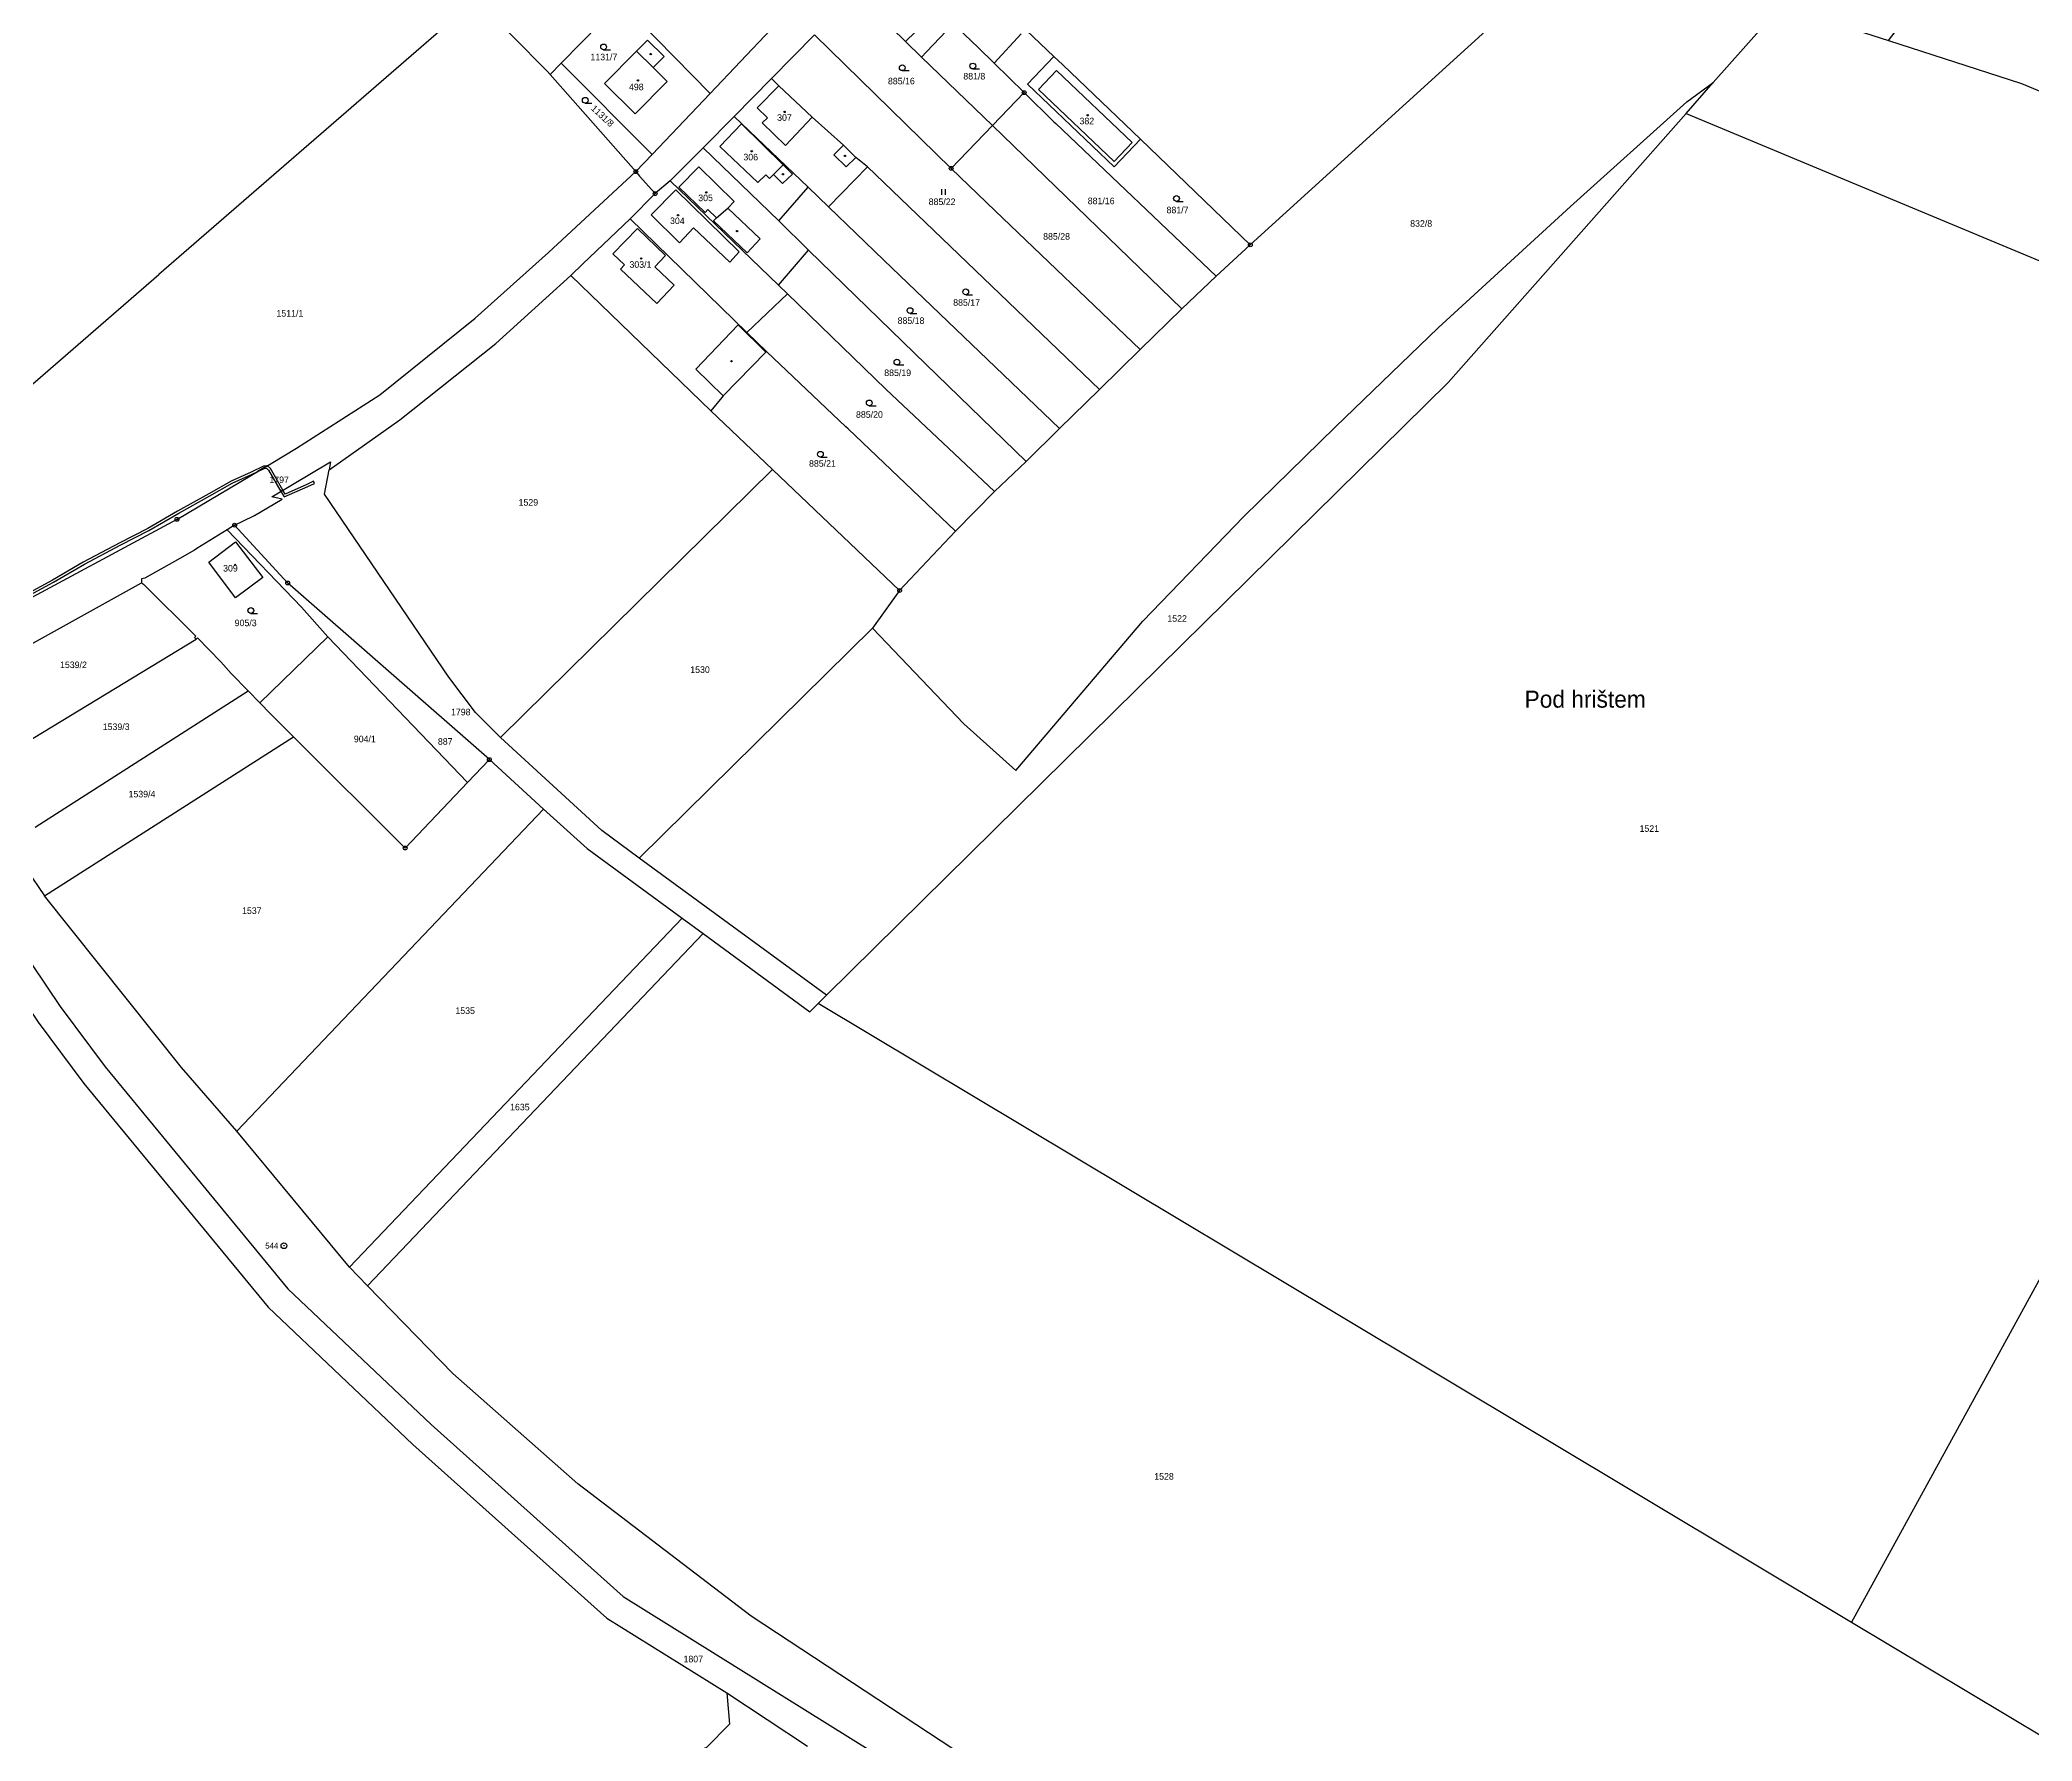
# Model space of a CAD drawing. Extents: x -820725 to -814908, y -1038210 to -1035296.
# Drawn here: x -818359 to -817843, y -1037547 to -1037106 of the extents above; entities that cross this region are included whole.
import ezdxf
from ezdxf.enums import TextEntityAlignment as Align

# ---------------------------------------------------------------- set-up
doc = ezdxf.new("R2010")
doc.units = 0
doc.header["$MEASUREMENT"] = 0
doc.linetypes.add('0_051C', pattern=[0])
for name, color, linetype in [('1009', 1, 'CONTINUOUS'), ('101', 1, 'CONTINUOUS'), ('1016', 1, 'CONTINUOUS'), ('105', 1, 'CONTINUOUS'), ('18', 1, 'CONTINUOUS'), ('21800', 1, 'CONTINUOUS'), ('21900', 1, 'CONTINUOUS'), ('23700', 1, 'CONTINUOUS'), ('304', 1, 'CONTINUOUS'), ('306', 1, 'CONTINUOUS'), ('402', 1, 'CONTINUOUS'), ('404', 1, 'CONTINUOUS')]:
    doc.layers.add(name, color=color, linetype=linetype)

# ---------------------------------------------------------------- blocks, each defined once
blk = doc.blocks.new('4_02$0')
at = {"layer": '404', "color": 255, "linetype": 'Continuous'}
blk.add_circle((-0.01, 0), 0.175, dxfattribs=at)
blk = doc.blocks.new('3_04$3')
at = {"layer": '304', "color": 255, "linetype": 'Continuous'}
blk.add_line((0.01, 0), (1.76, 0), dxfattribs=at)
blk.add_circle((0.01, 0.75), 0.75, dxfattribs=at)
blk = doc.blocks.new('3_06$2')
at = {"layer": '306', "color": 255, "linetype": 'Continuous'}
for p, q in [((-0.51, 0), (-0.51, 1.5)), ((0.49, 0), (0.49, 1.5))]:
    blk.add_line(p, q, dxfattribs=at)
blk = doc.blocks.new('1_01$12')
at = {"layer": '101', "color": 3, "linetype": 'Continuous'}
for radius in [0.75, 0.03]:
    blk.add_circle((0, 0), radius, dxfattribs=at)
blk = doc.blocks.new('1_05$13')
at = {"layer": '105', "color": 3, "linetype": 'Continuous'}
for radius in [0.5, 0.0303]:
    blk.add_circle((0, 0), radius, dxfattribs=at)

msp = doc.modelspace()

# ---------------------------------------------------------------- linework, layer by layer
at = {"layer": '21800', "color": 255, "linetype": 'Continuous'}
for p, q in [((-818132.28, -1037104.06), (-818134.85, -1037106.58)), ((-818200.21, -1037113.32), (-818204.57, -1037109.03)), ((-818167.72, -1037118.02), (-818173.33, -1037123.72)), ((-818095.74, -1037114.04), (-818100.4, -1037118.98)), ((-818095.74, -1037114.04), (-818076.14, -1037132.74)), ((-818080.82, -1037137.65), (-818100.4, -1037118.98)), ((-818177.37, -1037127.9), (-818183, -1037133.72)), ((-818166.6, -1037138.51), (-818177.37, -1037127.9)), ((-818170.67, -1037126.29), (-818173.33, -1037123.72)), ((-818171.98, -1037127.62), (-818170.67, -1037126.29)), ((-818165.97, -1037133.51), (-818171.98, -1037127.62)), ((-818159.06, -1037126.19), (-818165.97, -1037133.51)), ((-818150.96, -1037133.42), (-818153.47, -1037135.91)), ((-818076.14, -1037132.74), (-818080.82, -1037137.65)), ((-818183, -1037133.72), (-818173.11, -1037143.04)), ((-818169.06, -1037141.01), (-818166.6, -1037138.51)), ((-818164.19, -1037140.88), (-818166.6, -1037138.51)), ((-818153.47, -1037135.91), (-818150.24, -1037139.04)), ((-818150.24, -1037139.04), (-818147.77, -1037136.64)), ((-818193.6, -1037144.32), (-818188.43, -1037139.05)), ((-818188.43, -1037139.05), (-818179.22, -1037147.99)), ((-818171.07, -1037141.05), (-818173.11, -1037143.04)), ((-818170.11, -1037142.03), (-818171.07, -1037141.05)), ((-818169.06, -1037141.01), (-818170.11, -1037142.03)), ((-818166.78, -1037143.36), (-818169.06, -1037141.01)), ((-818164.19, -1037140.88), (-818166.78, -1037143.36)), ((-818194.33, -1037144.99), (-818200.76, -1037151.49)), ((-818177.98, -1037161.06), (-818194.33, -1037144.99)), ((-818186.81, -1037150.85), (-818193.6, -1037144.32)), ((-818179.22, -1037147.99), (-818180.86, -1037149.7)), ((-818200.76, -1037151.49), (-818193.42, -1037158.7)), ((-818186.1, -1037150.1), (-818186.81, -1037150.85)), ((-818183.84, -1037152.26), (-818186.1, -1037150.1)), ((-818184.58, -1037153.03), (-818183.84, -1037152.26)), ((-818175.93, -1037161.31), (-818184.58, -1037153.03)), ((-818183.84, -1037152.26), (-818180.86, -1037149.7)), ((-818180.86, -1037149.7), (-818172.55, -1037157.68)), ((-818204.28, -1037155.01), (-818210.67, -1037161.56)), ((-818197.04, -1037162), (-818204.28, -1037155.01)), ((-818193.42, -1037158.7), (-818189.8, -1037154.86)), ((-818189.8, -1037154.86), (-818180.37, -1037163.76)), ((-818172.55, -1037157.68), (-818175.93, -1037161.31)), ((-818210.67, -1037161.56), (-818207.66, -1037164.43)), ((-818207.66, -1037164.43), (-818208.67, -1037165.49)), ((-818199.81, -1037164.92), (-818197.04, -1037162)), ((-818180.37, -1037163.76), (-818177.98, -1037161.06)), ((-818208.67, -1037165.49), (-818199.29, -1037174.46)), ((-818194.78, -1037169.69), (-818199.81, -1037164.92)), ((-818199.29, -1037174.46), (-818194.78, -1037169.69)), ((-818178.26, -1037179.99), (-818189.22, -1037191.45)), ((-818171.04, -1037187.03), (-818178.26, -1037179.99)), ((-818189.22, -1037191.45), (-818182.13, -1037198.37))]:
    msp.add_line(p, q, dxfattribs=at)
at = {"layer": '21900', "color": 3, "linetype": 'Continuous'}
for p, q in [((-817880.24, -1037106.31), (-817816.91, -1037023.21)), ((-818246.05, -1037095.56), (-818328.31, -1037166.92)), ((-818246.05, -1037095.56), (-818227.59, -1037114.34)), ((-818224.1, -1037112.16), (-818208.6, -1037096.46)), ((-818185.44, -1037119.99), (-818208.6, -1037096.46)), ((-818160.36, -1037093.5), (-818185.44, -1037119.99)), ((-818145.84, -1037095.88), (-818134.85, -1037106.58)), ((-818113.4, -1037094.3), (-818096.43, -1037110.42)), ((-817925.63, -1037117.21), (-817908.06, -1037097.37)), ((-817908.06, -1037097.37), (-817880.24, -1037106.31)), ((-818129.43, -1037109.26), (-818122.56, -1037102)), ((-817980.8, -1037100.37), (-818045.56, -1037159.22)), ((-818204.57, -1037109.03), (-818201.74, -1037106.16)), ((-818201.74, -1037106.16), (-818197.38, -1037110.45)), ((-818158.48, -1037104.84), (-818169.62, -1037116.17)), ((-818123.06, -1037139.42), (-818158.48, -1037104.84)), ((-818134.85, -1037106.58), (-818130.7, -1037110.61)), ((-818121.4, -1037103.02), (-818116.1, -1037108.12)), ((-818111.94, -1037112.19), (-818104.92, -1037104.6)), ((-818226.96, -1037115.06), (-818224.1, -1037112.16)), ((-818224.1, -1037112.16), (-818200.49, -1037135.82)), ((-818204.57, -1037109.03), (-818212.86, -1037117.45)), ((-818200.21, -1037113.32), (-818197.38, -1037110.45)), ((-818130.7, -1037110.61), (-818129.43, -1037109.26)), ((-818112.37, -1037128.33), (-818130.7, -1037110.61)), ((-818116.1, -1037108.12), (-818111.94, -1037112.19)), ((-818111.94, -1037112.19), (-818104.15, -1037119.8)), ((-818103.27, -1037117.6), (-818096.43, -1037110.42)), ((-818096.43, -1037110.42), (-818094.12, -1037112.62)), ((-818074.02, -1037131.87), (-818094.12, -1037112.62)), ((-818227.59, -1037114.34), (-818226.96, -1037115.06)), ((-818226.96, -1037115.06), (-818204.73, -1037140.27)), ((-818212.86, -1037117.45), (-818204.93, -1037125.33)), ((-818196.6, -1037116.89), (-818204.93, -1037125.33)), ((-818196.6, -1037116.89), (-818200.21, -1037113.32)), ((-818169.62, -1037116.17), (-818179.25, -1037125.95)), ((-818167.72, -1037118.02), (-818169.62, -1037116.17)), ((-818159.06, -1037126.19), (-818167.72, -1037118.02)), ((-818080.79, -1037139.03), (-818103.27, -1037117.6)), ((-817932.69, -1037125.2), (-817925.63, -1037117.21)), ((-817932.5, -1037122.2), (-817925.63, -1037117.21)), ((-818200.49, -1037135.82), (-818185.44, -1037119.99)), ((-818104.15, -1037119.8), (-818112.37, -1037128.33)), ((-818104.15, -1037119.8), (-818096.45, -1037127.32)), ((-817962.66, -1037149.3), (-817932.5, -1037122.2)), ((-818187.28, -1037134.14), (-818179.25, -1037125.95)), ((-818179.25, -1037125.95), (-818160.13, -1037144.29)), ((-818150.96, -1037133.42), (-818159.06, -1037126.19)), ((-818112.37, -1037128.33), (-818123.06, -1037139.42)), ((-818063.26, -1037175.83), (-818112.37, -1037128.33)), ((-818096.45, -1037127.32), (-818095.97, -1037127.78)), ((-818054.45, -1037167.31), (-818095.97, -1037127.78)), ((-817932.69, -1037125.2), (-817762.13, -1037196.27)), ((-818147.77, -1037136.64), (-818150.96, -1037133.42)), ((-818074.02, -1037131.87), (-818080.79, -1037139.03)), ((-818064.61, -1037140.88), (-818074.02, -1037131.87)), ((-818204.73, -1037140.27), (-818200.49, -1037135.82)), ((-818187.28, -1037134.14), (-818195.87, -1037142.62)), ((-818187.28, -1037134.14), (-818167.72, -1037153.04)), ((-818144.73, -1037139.06), (-818147.77, -1037136.64)), ((-818204.73, -1037140.27), (-818203.74, -1037141.4)), ((-818203.74, -1037141.4), (-818200.59, -1037144.96)), ((-818195.87, -1037142.62), (-818199.72, -1037145.95)), ((-818195.87, -1037142.62), (-818167.78, -1037169.72)), ((-818144.73, -1037139.06), (-818154.79, -1037149.41)), ((-818084.67, -1037196.69), (-818144.73, -1037139.06)), ((-818111.69, -1037150.44), (-818123.06, -1037139.42)), ((-818045.56, -1037159.22), (-818064.61, -1037140.88)), ((-818199.72, -1037145.95), (-818206.18, -1037152.5)), ((-818200.59, -1037144.96), (-818199.72, -1037145.95)), ((-818167.72, -1037153.04), (-818160.13, -1037144.29)), ((-818160.13, -1037144.29), (-818154.79, -1037149.41)), ((-818206.18, -1037152.5), (-818218.43, -1037164.19)), ((-818206.18, -1037152.5), (-818175.98, -1037181.92)), ((-818167.72, -1037153.04), (-818159.98, -1037160.57)), ((-818154.79, -1037149.41), (-818140.48, -1037163.16)), ((-818074.11, -1037186.34), (-818111.69, -1037150.44)), ((-817996.88, -1037180.71), (-817962.66, -1037149.3)), ((-818045.56, -1037159.22), (-818054.45, -1037167.31)), ((-818218.43, -1037164.19), (-818221.54, -1037167.15)), ((-818167.78, -1037169.72), (-818159.98, -1037160.57)), ((-818159.98, -1037160.57), (-818132.51, -1037187.26)), ((-818095.02, -1037206.83), (-818140.48, -1037163.16)), ((-818387.34, -1037218.13), (-818328.31, -1037166.92)), ((-818221.54, -1037167.15), (-818185.27, -1037202.22)), ((-818165.48, -1037171.94), (-818167.78, -1037169.72)), ((-818054.45, -1037167.31), (-818063.26, -1037175.83)), ((-818175.98, -1037181.92), (-818165.48, -1037171.94)), ((-818139.94, -1037196.59), (-818165.48, -1037171.94)), ((-818074.11, -1037186.34), (-818063.26, -1037175.83)), ((-818170.78, -1037186.95), (-818175.98, -1037181.92)), ((-818023.49, -1037206.35), (-817996.88, -1037180.71)), ((-818171.04, -1037187.03), (-818182.13, -1037198.37)), ((-818170.78, -1037186.95), (-818171.04, -1037187.03)), ((-818150.36, -1037206.35), (-818170.78, -1037186.95)), ((-818132.51, -1037187.26), (-818103.63, -1037215.34)), ((-818084.67, -1037196.69), (-818074.11, -1037186.34)), ((-818182.49, -1037198.81), (-818185.27, -1037202.22)), ((-818182.13, -1037198.37), (-818182.49, -1037198.81)), ((-818111.79, -1037223.15), (-818139.94, -1037196.59)), ((-818095.02, -1037206.83), (-818084.67, -1037196.69)), ((-818185.27, -1037202.22), (-818169.31, -1037217.44)), ((-818149.77, -1037206.9), (-818150.36, -1037206.35)), ((-818121.96, -1037233.43), (-818149.77, -1037206.9)), ((-818095.02, -1037206.83), (-818103.63, -1037215.34)), ((-818047.22, -1037229.65), (-818023.49, -1037206.35)), ((-818299, -1037224.54), (-818283.83, -1037215.48)), ((-818283.83, -1037215.48), (-818284.19, -1037217.48)), ((-818103.63, -1037215.34), (-818111.79, -1037223.15)), ((-818239.78, -1037286.91), (-818169.31, -1037217.44)), ((-818169.31, -1037217.44), (-818136.41, -1037248.79)), ((-818121.96, -1037233.43), (-818111.79, -1037223.15)), ((-818323.6, -1037230.35), (-818367.91, -1037254.19)), ((-818308.66, -1037231.87), (-818306.34, -1037230.73)), ((-818306.34, -1037230.73), (-818303.71, -1037229.44)), ((-818073.38, -1037256.7), (-818047.22, -1037229.65)), ((-818310.63, -1037233.09), (-818318.41, -1037237.92)), ((-818308.66, -1037231.87), (-818310.63, -1037233.09)), ((-818133.66, -1037245.86), (-818121.96, -1037233.43)), ((-818381.81, -1037273.96), (-818332.77, -1037246.84)), ((-818332.77, -1037246.84), (-818332.22, -1037247.18)), ((-818136.41, -1037248.79), (-818133.66, -1037245.86)), ((-818332.22, -1037247.18), (-818318.68, -1037260.63)), ((-818136.41, -1037248.79), (-818143.43, -1037258.57)), ((-818106.27, -1037295.43), (-818073.38, -1037256.7)), ((-818370.55, -1037292.89), (-818318.66, -1037261.36)), ((-818318.68, -1037260.63), (-818319.01, -1037260.99)), ((-818319.01, -1037260.99), (-818318.66, -1037261.36)), ((-818318.66, -1037261.36), (-818318.31, -1037261.02)), ((-818318.31, -1037261.02), (-818315.25, -1037264.15)), ((-818302.15, -1037277.85), (-818284.5, -1037260.82)), ((-818248.33, -1037298.55), (-818284.5, -1037260.82)), ((-818143.43, -1037258.57), (-818203.84, -1037318.12)), ((-818143.43, -1037258.57), (-818119.79, -1037283.33)), ((-818315.25, -1037264.15), (-818312.21, -1037267.26)), ((-818312.21, -1037267.26), (-818309.53, -1037270.25)), ((-818309.53, -1037270.25), (-818305.11, -1037274.8)), ((-818360.32, -1037310.07), (-818305.11, -1037274.8)), ((-818305.11, -1037274.8), (-818302.15, -1037277.85)), ((-818357.9, -1037327.86), (-818293.4, -1037286.66)), ((-818119.79, -1037283.33), (-818106.27, -1037295.43)), ((-818248.33, -1037298.55), (-818242.67, -1037292.61)), ((-818242.67, -1037292.61), (-818228.62, -1037305.41)), ((-818308.1, -1037388.83), (-818228.62, -1037305.41)), ((-818367.07, -1037314.38), (-818357.9, -1037327.86)), ((-818155.35, -1037353.64), (-818203.84, -1037318.12)), ((-818278.88, -1037424.11), (-818192.73, -1037333.69)), ((-818192.73, -1037333.69), (-818187.27, -1037337.69)), ((-818187.27, -1037337.69), (-818274.2, -1037428.94)), ((-818157.52, -1037355.78), (-818155.35, -1037353.64)), ((-818278.88, -1037424.11), (-818308.1, -1037388.83)), ((-817889.83, -1037516.16), (-817828.13, -1037403.48)), ((-818274.2, -1037428.94), (-818278.88, -1037424.11)), ((-817839.35, -1037546.41), (-817889.83, -1037516.16)), ((-818181.14, -1037534.41), (-818160.26, -1037548.17))]:
    msp.add_line(p, q, dxfattribs=at)
for points in [[(-817880.24, -1037106.31), (-817845.77, -1037117.39), (-817736.68, -1037162.85)], [(-818155.35, -1037353.64), (-818074.83, -1037274.26), (-817994.3, -1037194.88), (-817932.69, -1037125.2)], [(-818323.6, -1037230.35), (-818299.19, -1037215.87), (-818292.61, -1037211.88), (-818271.01, -1037198.06), (-818246.36, -1037178.23), (-818227.32, -1037161.21), (-818204.73, -1037140.27)], [(-818284.19, -1037217.48), (-818265.84, -1037204.54), (-818240.97, -1037184.8), (-818221.54, -1037167.15)], [(-818239.78, -1037286.91), (-818246.23, -1037280.38), (-818253.13, -1037271.27), (-818285.39, -1037223.79), (-818284.19, -1037217.48)], [(-818303.71, -1037229.44), (-818303.53, -1037229.35), (-818296.31, -1037225.13), (-818299, -1037224.54)], [(-818315.34, -1037241.44), (-818308.39, -1037236.17), (-818301.38, -1037245.38), (-818308.39, -1037250.69), (-818315.34, -1037241.44)], [(-818284.5, -1037260.82), (-818291.37, -1037253.12), (-818310.63, -1037233.09)], [(-818242.67, -1037292.61), (-818294.92, -1037246.83), (-818308.66, -1037231.87)], [(-818322.88, -1037240.48), (-818331.88, -1037245.58), (-818332.79, -1037245.77), (-818332.77, -1037246.84)], [(-818318.41, -1037237.92), (-818319.03, -1037238.3), (-818322.88, -1037240.48)], [(-818302.15, -1037277.85), (-818299.37, -1037280.71), (-818293.4, -1037286.66)], [(-818400.41, -1037285.07), (-818382.96, -1037313.4), (-818353.87, -1037356.56), (-818342.2, -1037372.22), (-818294.88, -1037429.68), (-818257.75, -1037464.86), (-818207.99, -1037509.42), (-818131.22, -1037557.28), (-818092.27, -1037579), (-818063.51, -1037593.87), (-817986.97, -1037629.77)], [(-818293.4, -1037286.66), (-818264.48, -1037315.5), (-818248.33, -1037298.55)], [(-818203.84, -1037318.12), (-818213.56, -1037311), (-818239.78, -1037286.91)], [(-818228.62, -1037305.41), (-818217.37, -1037315.65), (-818192.73, -1037333.69)], [(-818449.33, -1037323.72), (-818438.09, -1037325.85), (-818397.92, -1037320.53), (-818383.26, -1037325.49), (-818359.58, -1037360.61), (-818347.71, -1037376.54), (-818300.01, -1037434.47), (-818262.49, -1037470.01), (-818212.21, -1037515.04), (-818181.14, -1037534.41)], [(-818308.1, -1037388.83), (-818322.46, -1037372.36), (-818357.9, -1037327.86)], [(-818187.27, -1037337.69), (-818159.68, -1037357.91), (-818157.52, -1037355.78)], [(-817889.83, -1037516.16), (-818023.68, -1037435.97), (-818157.52, -1037355.78)], [(-817902.03, -1037652.04), (-817922.02, -1037645.8), (-817987.23, -1037616.36), (-818076.61, -1037574.66), (-818115.8, -1037553.4), (-818174.85, -1037514.53), (-818219.75, -1037480.26), (-818252.17, -1037451.66), (-818274.2, -1037428.94)], [(-818181.14, -1037534.41), (-818180.44, -1037542.48), (-818186.44, -1037548.52), (-818352.27, -1037616.16), (-818518.09, -1037683.8), (-818683.92, -1037751.44), (-818703.29, -1037757.98), (-818723.13, -1037762.89), (-818743.31, -1037766.14), (-818766.59, -1037767.99)]]:
    msp.add_lwpolyline(points, dxfattribs=at)
at = {"layer": '23700', "color": 255, "linetype": '0_051C'}
msp.add_lwpolyline([(-818363.67, -1037251.06), (-818355.55, -1037246.66), (-818347.55, -1037241.96), (-818338.1, -1037236.97), (-818330.88, -1037233.2), (-818323.12, -1037228.76), (-818315.06, -1037224.27), (-818309.3, -1037220.99), (-818304.13, -1037218.64), (-818302.83, -1037218.03), (-818300.26, -1037216.51), (-818301.14, -1037216.58), (-818304.39, -1037218.1), (-818309.58, -1037220.45), (-818315.36, -1037223.75), (-818323.42, -1037228.24), (-818331.16, -1037232.68), (-818338.38, -1037236.43), (-818347.85, -1037241.44), (-818355.85, -1037246.14), (-818363.93, -1037250.52)], dxfattribs=at)
for points in [[(-818296.13, -1037222.83), (-818299.38, -1037217.21), (-818300.18, -1037216.5), (-818300.26, -1037216.51), (-818302.83, -1037218.03), (-818300.98, -1037217.16), (-818300.38, -1037217.12), (-818299.86, -1037217.59), (-818296.65, -1037223.14), (-818296.13, -1037222.83)], [(-818296.13, -1037222.83), (-818296.65, -1037223.14), (-818295.83, -1037224.55), (-818289.73, -1037221.87), (-818287.95, -1037221.05), (-818288.21, -1037220.5), (-818289.97, -1037221.33), (-818295.57, -1037223.79), (-818296.13, -1037222.83)]]:
    msp.add_lwpolyline(points, close=True, dxfattribs=at)

# ---------------------------------------------------------------- block references
at = {"layer": '101', "color": 0, "linetype": 'ByBlock'}
msp.add_blockref('1_01$12', (-818295.87, -1037418.54), dxfattribs=at)
at = {"layer": '105', "color": 0, "linetype": 'ByBlock'}
for p in [(-818104.15, -1037119.8), (-818204.73, -1037140.27), (-818123.06, -1037139.42), (-818199.72, -1037145.95), (-818045.56, -1037159.22), (-818323.6, -1037230.35), (-818308.66, -1037231.87), (-818294.92, -1037246.83), (-818136.41, -1037248.79), (-818242.67, -1037292.61), (-818264.48, -1037315.5)]:
    msp.add_blockref('1_05$13', p, dxfattribs=at)
at = {"layer": '304', "color": 0, "linetype": 'ByBlock'}
for p in [(-818213.09, -1037108.7), (-818135.72, -1037114.09), (-818117.45, -1037113.65), (-818217.85, -1037122.54), (-818064.7, -1037147.98), (-818119.29, -1037172.17), (-818133.72, -1037177.01), (-818137.1, -1037190.35), (-818144.28, -1037200.93), (-818156.94, -1037214.24), (-818304.46, -1037254.71)]:
    msp.add_blockref('3_04$3', p, dxfattribs=at)
at = {"layer": '306', "color": 0, "linetype": 'ByBlock'}
msp.add_blockref('3_06$2', (-818124.99, -1037146.29), dxfattribs=at)
at = {"layer": '402', "color": 0, "linetype": 'ByBlock'}
for p in [(-818200.88, -1037109.82), (-818150.57, -1037136.19), (-818166.62, -1037140.93), (-818178.49, -1037155.65), (-818179.94, -1037189.38)]:
    msp.add_blockref('4_02$0', p, dxfattribs=at)
at = {"layer": '404', "color": 0, "linetype": 'ByBlock'}
for p in [(-818204.17, -1037116.62), (-818166.2, -1037124.8), (-818087.66, -1037125.66), (-818174.71, -1037134.99), (-818186.47, -1037145.64), (-818193.77, -1037151.56), (-818203.34, -1037162.73), (-818308.51, -1037242.14)]:
    msp.add_blockref('4_02$0', p, dxfattribs=at)

# ---------------------------------------------------------------- texts
at = {"layer": '1009', "color": 255, "linetype": 'Continuous'}
msp.add_text('Pod hrištem', height=4.4, dxfattribs=at).set_placement((-817974.52, -1037280.46), align=Align.BOTTOM_LEFT)
at = {"layer": '1016', "color": 174, "linetype": 'Continuous'}
msp.add_text('544', height=1.5, dxfattribs=at).set_placement((-818297.37, -1037418.54), align=Align.MIDDLE_RIGHT)
at = {"layer": '18', "color": 255, "linetype": 'Continuous'}
for s, p in [('1131/7', (-818213.01, -1037111.92)), ('498', (-818204.61, -1037119.69)), ('885/16', (-818135.95, -1037118.16)), ('881/8', (-818117.06, -1037116.9)), ('307', (-818166.23, -1037127.61)), ('382', (-818087.91, -1037128.51)), ('306', (-818174.97, -1037137.86)), ('305', (-818186.67, -1037148.42)), ('885/22', (-818125.4, -1037149.43)), ('881/16', (-818084.2, -1037149.21)), ('304', (-818193.98, -1037154.36)), ('881/7', (-818064.42, -1037151.56)), ('832/8', (-818001.31, -1037155.05)), ('885/28', (-818095.75, -1037158.41)), ('303/1', (-818203.54, -1037165.68)), ('885/17', (-818119.05, -1037175.53)), ('885/18', (-818133.45, -1037180.23)), ('885/19', (-818136.91, -1037193.74)), ('885/20', (-818144.22, -1037204.55)), ('885/21', (-818156.39, -1037217.23)), ('1539/2', (-818350.41, -1037269.4)), ('1539/3', (-818339.34, -1037285.45)), ('1539/4', (-818332.66, -1037302.9))]:
    msp.add_text(s, height=1.7, dxfattribs=at).set_placement(p, align=Align.BOTTOM_CENTER)
msp.add_text('1131/8', height=1.7, rotation=317, dxfattribs=at).set_placement((-818214.28, -1037126.83), align=Align.BOTTOM_CENTER)
for s, p in [('1511/1', (-818297.83, -1037178.34)), ('309', (-818311.64, -1037244.38)), ('905/3', (-818308.64, -1037258.54)), ('904/1', (-818277.77, -1037288.61)), ('887', (-818256, -1037289.25))]:
    msp.add_text(s, height=1.7, dxfattribs=at).set_placement(p, align=Align.BOTTOM_LEFT)
for s, p in [('1797', (-818297.12, -1037220.1)), ('1529', (-818232.57, -1037225.95)), ('1522', (-818064.53, -1037256.03)), ('1530', (-818188.1, -1037269.28)), ('1798', (-818250.08, -1037280.27)), ('1521', (-817942.22, -1037310.46)), ('1537', (-818304.2, -1037331.72)), ('1535', (-818248.94, -1037357.64)), ('1635', (-818234.77, -1037382.62)), ('1528', (-818067.92, -1037478.3)), ('1807', (-818189.85, -1037525.62))]:
    msp.add_text(s, height=1.7, dxfattribs=at).set_placement(p, align=Align.MIDDLE_CENTER)

doc.saveas('drawing.dxf')
